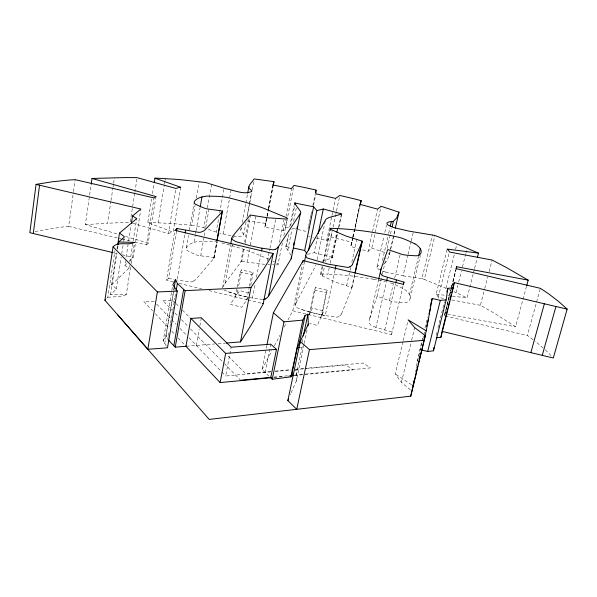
<?xml version="1.0" encoding="UTF-8"?>
<svg xmlns="http://www.w3.org/2000/svg" width="597" height="597" viewBox="0 0 597 597"><rect width="100%" height="100%" fill="white"/><g stroke="black" fill="none" stroke-linecap="round" stroke-linejoin="round"><path stroke-width="0.45" stroke-dasharray="2.98 2.24" d="M304.47 261.74L295.515 305.104L296.313 307.127A5.992 2 11.8 0 0 297.41 307.88L302.052 309.671M369.618 318.843L376.946 296.53A2.351 0.739 12.9 0 1 377.252 296.433L377.446 296.455A1.948 0.612 12.9 0 1 378.17 296.597L391.154 301.276A6.022 1.881 13.1 0 0 393.207 301.746L394.975 301.97A61.237 18.388 12.7 0 0 399.833 302.291L404.587 302.47A9.962 3.082 13.2 0 0 407.385 302.089C410.102 301 411.087 297 409.438 294.627A23.238 7.022 13.6 0 1 409.236 294.231L409.02 293.769A21.35 6.522 13 0 0 408.811 293.373L405.915 290.314A16.216 4.94 13 0 0 404.191 289.232A62.513 19.567 12.6 0 0 391.983 283.374A6.694 2.015 12.9 0 0 389.751 282.665L388.363 282.314M246.061 222.069L243.695 234.673C242.098 237.86 237.039 236.203 234.166 236.225M35.074 231.479L60.782 227.203A199.629 68.021 9.8 0 1 68.655 226.375L73.379 192.48M73.506 191.562L75.162 179.652M116.848 233.86L85.378 224.591L89.49 195.98M89.625 195.062L91.214 183.988M85.378 224.591L107.609 223.241L110.878 201.413M111.012 200.502L112.923 187.771M113.057 186.861L113.467 184.137M113.602 183.227L114.423 177.764M106.781 298.194L107.811 297.254L114.952 250.583M130.624 267.195L126.258 294.776L110.52 294.754L116.251 289.142A10.134 3.47 8.4 0 0 115.84 288.269L111.549 284.836L116.43 253.068M117.087 248.77L117.624 245.3M110.52 294.754L116.952 252.904M117.512 249.262L118.072 245.628M116.251 289.142L121.213 257.173M121.743 253.725L123.049 245.3M123.646 241.472L124.325 237.076M134.721 193.219L130.146 222.517L124.482 222.606A225.517 76.819 10.6 0 0 117.907 222.785L107.609 223.241M134.862 192.309L137.146 177.66M111.549 284.836L128.9 268.247L124.818 265.367L125.534 260.785M126.086 257.217L128.086 244.464M128.654 240.815L131.116 225.084M128.9 268.247L129.333 265.486M129.907 261.882L132.788 243.598M133.221 240.83L136.728 218.606M131.206 263.523L134.549 242.375M129.392 261.053L133.191 257.471L140.862 209.04M180.719 187.249L173.167 232.099L147.795 222.651L151.593 199.055M152.466 193.615L154.071 183.637M134.691 242.091L146.444 244.889L154.011 198.07M146.444 244.889L146.623 244.755A19.47 5.925 9 0 0 147.019 244.404L147.541 243.815A13.537 4.142 9.5 0 1 148.063 243.404L156.026 196.585M353.081 237.852L350.76 246.539A154.72 48.693 11.9 0 1 355.245 247.762L357.349 248.352M147.795 222.651L148.72 222.621A24.641 7.239 9.5 0 1 150.541 222.614L158.115 222.86L164.324 184.943M164.474 184.04L164.921 181.331M165.07 180.428L165.362 178.63M132.512 223.188L168.361 233.569L175.899 188.458M173.309 281.978L166.451 280.329L174.891 230.338M166.861 279.747L168.57 278.284L176.376 232.166M166.399 346.163L163.205 340.835L172.63 285.612M163.205 340.835L166.085 334.865L173.936 289.038M164.697 343.715L173.734 290.97M173.891 290.06L174.361 287.329M177.205 279.135L184.966 233.934M168.257 336.566L167.779 339.312L166.085 334.865M168.414 335.648L169.041 331.984M169.988 326.484L170.458 323.738M170.615 322.82L171.249 319.156M171.406 318.246L171.876 315.492M172.033 314.582L172.667 310.918M172.824 310L174.869 298.09M175.025 297.172L175.816 292.597M193.406 281.112A43.297 14.007 9.3 0 0 195.786 279.642L214.233 257.919A2.082 0.642 10.3 0 0 213.957 257.606A2.187 0.679 10.3 0 0 213.114 257.382L199.077 255.606A5.574 1.716 10.1 0 1 197.017 255.091L195.92 254.688A57.245 17.059 10.6 0 1 191.04 252.494L188.077 251.009A9.836 3 10 0 1 186.674 249.897L186.204 248.479L188.495 235.517M189.428 230.106L194.144 202.801M158.115 222.86L169.011 223.36A115.385 36.148 10.1 0 1 174.637 223.748L191.6 225.308L195.07 205.278M196.331 197.995L199.167 181.607M186.316 248.091L186.757 247.225A54.999 16.828 10.7 0 1 193.995 242.36L195.301 235.106M195.458 234.196L195.935 231.472M196.092 230.561L200.055 207.846M205.375 228.352L203.883 227.823L207.256 208.711M207.42 207.801L211.599 184.145M200.704 255.852L204.107 236.628M204.271 235.718L204.92 232.054M205.734 227.479L208.972 209.174M217.017 232.308A15.828 4.522 10.5 0 1 216.204 232.039L218.838 217.427M219.666 212.86L224.106 188.212M196.338 345.447L199.241 329.372M199.883 325.798L201.338 317.761M213.711 258.635L216.696 242.173M213.957 257.606L216.771 242.091M214.233 257.919L217.129 241.919M223.077 233.92L231.069 190.062M222.651 287.582L230.599 244.569M225.181 283.12L232.569 243.27M233.576 237.837L234.084 235.121M243.695 234.673A13.253 3.806 10.5 0 0 242.994 233.367A17.85 5.127 10.5 0 0 241.889 232.442L240.613 231.196L241.173 227.964M242.173 222.621L245.68 203.861M245.852 202.965L247.539 193.95M246.912 217.577L249.292 204.875M249.464 203.965L251.524 193.04M247.352 215.383L249.583 203.532M249.755 202.622L251.471 193.503M252.158 189.861L253.695 181.652M415.415 371.938L415.699 370.438M416.124 368.2L416.4 366.715M416.534 365.976L417.087 363.058M224.987 283.381L240.845 262.098L243.583 247.554M244.613 242.098L249.419 216.629M240.845 262.098L241.375 261.493A3.261 1.007 10.8 0 1 241.8 261.352L244.374 247.74M245.233 243.203L250.546 215.069M235.382 296.925L237.061 288.045M237.233 287.157L240.084 272.06L241.718 269.822L238.591 286.299M237.904 289.963L237.031 294.537A74.767 23.596 11 0 1 231.979 293.067M241.807 261.352L247.039 262.165L249.456 249.471M250.322 244.934L255.844 215.92M271.001 371.856L225.673 376.02L231.166 347.2M417.363 361.61L422.989 336.096M246.837 299.679L249.225 287.247M249.397 286.359L251.621 274.814L253.173 272.56A56.588 17.044 11 0 1 241.725 269.814M250.703 285.381L253.173 272.56M287.09 219.838L285.65 227.084L283.15 230.726L264.867 227.226L268.337 209.278M268.508 208.383L273.023 185.055M264.867 227.226L266.941 217.226M267.12 216.315L268.531 209.017M268.71 208.099L273.12 185.294M265.352 225.435L267.12 217.054M267.299 216.144L268.531 209.793M268.702 208.89L273.098 186.204M254.904 285.373L252.449 298.052L249.255 297.455M256.486 277.232L261.396 251.882M267.486 260.852L269.784 249.128M269.956 248.225L275.62 219.353M279.523 242.434L283.985 219.95M283.15 230.726L285.284 219.98M286 216.39L291.515 188.622M276.224 264.956L277.374 264.867A3.56 1.082 11.2 0 0 277.926 264.687L282.5 242.651M283.873 235.666L287.329 218.301M287.814 216.218L293.769 186.324M290.978 255.188L285.724 246.994L287.896 236.099M289.717 227.009L293.978 205.734M285.739 246.882L285.724 246.934A2.194 0.634 11.4 0 1 285.903 246.725L286.485 246.576L289.045 233.837M290.687 225.644L294.881 204.704M269.046 376.185L262.001 369.483L266.777 345.656M287.821 250.091L292.164 228.524M293.605 221.338L296.679 206.062M265.068 372.401L270.754 344.193M308.015 228.987L308.574 226.27M308.761 225.367L309.321 222.651M309.507 221.748L310.067 219.032M310.246 218.129L310.806 215.413M310.992 214.502L311.552 211.786M312.85 205.45L315.089 194.592M313.492 205.495L315.701 194.749M287.97 319.962L292.776 310.791L302.351 264.299M307.477 254.374L314.194 252.695L317.611 236.315M317.097 259.673L325.208 221.032M301.985 342.365L302.642 339.253M296.202 375.334L302.104 347.335L302.045 344.842M309.224 314.753L314.477 289.851L315.671 287.441A54.267 16.47 12.1 0 0 327.283 290.239L321.97 315L322.783 315.156M321.97 315.007A53.909 17.38 12.1 0 1 310.455 312.194L315.671 287.441M291.105 392.781L296.269 381.125L304.104 344.021M304.246 343.327L307.156 329.544M316.373 238.061L326.678 240.516L331.79 216.323M331.984 215.427L332.932 210.95M333.119 210.054L335.581 198.405M341.566 313.716L351.954 287.873A3.194 0.993 12.4 0 0 351.752 287.455L335.805 282.209L320.671 275.113A3.567 1.09 12 0 1 320.432 274.724L322.134 266.628M323.059 262.262L330.163 228.688M320.47 274.478L321.044 274.038L322.753 265.971M323.701 261.486L330.35 230.099M322.455 276.165L324.372 267.157M325.514 261.755L332.208 230.241M326.678 240.516L330.947 237.091L332.096 231.658M333.059 227.136L335.559 215.36M335.753 214.457L336.327 211.741M336.521 210.838L339.596 196.346M321.044 274.038L327.872 274.172L329.238 267.792M330.216 263.232L336.641 233.143M321.955 261.277L332.223 257.904A3.172 0.925 12 0 0 332.335 257.68L337.268 233.666M338.633 227.285L341.559 213.614M332.32 257.762L337.335 234.315M338.783 227.561L341.685 213.98M320.828 317.544L326.171 292.642L327.283 290.232M335.007 270.277L325.231 315.619L314.589 313.306L301.5 309.492M240.845 229.748L241.487 227.688M352.857 236.957L359.976 204.361M352.894 236.785L359.991 204.293M353.275 236.949L354.864 229.696M355.058 228.785L360.013 206.122M346.641 285.799L349.835 271.254M350.029 270.351L350.633 267.62M351.827 262.173L356.819 239.449M351.752 287.455L354.767 273.807M351.797 288.284L355.088 273.739M362.528 249.822L368.11 251.404L377.558 209.129M368.11 251.404L371.737 248.158L381.14 206.293M380.088 270.045L378.102 268.911A8.992 2.612 12.8 0 1 377.237 268.12L376.871 267.381L384.005 235.964M384.804 232.442L386.401 225.405M382.461 260.531L388.446 234.315M388.647 233.412L389.886 227.987M369.871 317.932L378.655 279.448M387.207 248.367L390.304 234.837M390.505 233.934L391.744 228.524M377.252 296.433L382.192 274.874M382.393 273.971L386.095 257.8M384.692 263.426C388.363 259.889 389.572 254.523 390.348 249.755M390.557 248.859L395.08 229.166M389.401 254.755L389.998 252.15M390.602 249.539L395.221 229.42M308.194 314.507L391.535 334.566L392.184 332.096L375.894 327.387L386.349 282.038M389.423 300.701L393.408 283.575M394.669 278.165L400.333 253.829M384.744 330.007L395.55 283.694M385.61 272.045L403.072 275.874L407.923 255.218M408.132 254.322L411.087 241.748M411.296 240.852L413.408 231.867M391.535 334.566L403.371 284.321M409.438 294.627L418.407 256.919M410.206 298.119L420.355 255.561M410.423 389.878L401.438 382.326L395.236 373.961L402.99 341.529M403.206 340.626L408.169 319.91M403.072 275.874L421.937 278.598L432.482 234.748M446.325 288.418L424.348 279.389L434.929 235.517M401.438 382.326L411.415 341.059M411.632 340.156L414.661 327.596M424.96 328.029L427.594 317.268M417.504 360.887L422.579 340.163M422.795 339.26L424.564 332.051M443.578 298.41L438.235 297.418L437.691 295.948A18.626 5.612 13.4 0 0 436.556 294.605L436.116 294.217L447.19 249.091M438.235 297.418L449.414 252.009M445.959 288.239L454.466 253.897M455.586 249.382L456.929 243.957M436.108 335.424L437.295 330.663M437.937 328.066L444.496 301.657M444.869 313.626L451.392 287.47M451.616 286.567L455.66 270.329M451.548 287.336L444.452 315.798L444.72 314.932A50.678 15.888 13.2 0 0 444.772 314.664M451.765 286.448L456.198 268.665M444.631 315.268L451.511 287.664M451.72 286.821L456.362 268.195M474.391 269.24L467.1 297.896L456.018 292.612L457.802 285.493M458.697 281.933L461.377 271.254M462.488 266.807L465.615 254.344M465.839 253.456L467.182 248.113M474.622 268.344L477.122 258.486M526.502 286.418L515.599 326.746L494.115 313.097L480.391 305.276L484.518 289.314M484.749 288.426L487.727 276.896M489.107 271.575L492.092 260.046M533.076 339.686A206.711 71.782 13 0 0 527.405 335.536L540.352 288.321M222.726 287.284L224.785 283.65M290.254 394.766L290.597 393.938M296.105 302.866L316.111 264.807M308.94 315.35L312.395 308.134L323.813 310.873L317.313 325.417L309.716 323.581M262.001 369.483L271.829 350.73M274.396 345.842L279.956 335.238M284.224 327.096L286.366 323.022M278.142 264.508L278.224 264.001A2.91 0.888 11.2 0 0 278.001 263.77L277.471 263.419A12.888 3.948 11.1 0 0 276.926 263.128L276.814 263.068M248.412 297.284L241.889 307.209L230.218 304.388L239.703 290.679L250.106 293.179M371.737 248.158L384.364 252.352M383.498 264.598L383.886 264.21M126.624 263.658L124.818 265.367M339.089 316.462L337.865 316.97A6.53 2.179 12.3 0 1 336.507 317.134L324.619 315.507M168.361 233.569L170.72 232.666A38.73 11.604 10.1 0 1 173.167 232.106M193.428 281.12L191.868 281.762A5.963 1.955 9.8 0 1 190.047 281.963L177.712 280.165M294.06 371.185L296.142 370.118L296.269 381.125M194.025 242.375L198.547 241.33L207.987 241.285A47.2 14.485 10.5 0 1 215.584 241.778A8.552 2.545 10.4 0 1 219.286 242.367M126.258 294.776L119.348 296.545L107.811 297.254M273.956 377.088L289.709 375.588M294.343 375.147L304.537 374.177M305.463 374.088L370.334 367.916L363.334 363.021L305.015 368.371M273.978 377.453L284.232 376.476M287.836 376.132L289.761 375.946M294.403 375.506L352.894 369.931L345.939 364.968L304.582 368.767M270.762 371.513L245.77 373.804L226.86 354.782M275.389 371.088L291.127 369.647M295.754 369.222L304.089 368.461M275.18 371.468L291.358 369.983M295.052 369.64L303.664 368.849M186.398 346.245L214.607 343.984M218.144 343.7L225.367 343.126M300.507 347.461L302.104 347.335M262.814 299.455L251.941 297.963M154.175 301.5L143.802 301.492L152.713 310.955M269.889 264.635L267.822 264.523M264.747 264.352L247.039 262.165M272.463 264.762L274.023 264.852M246.957 220.905L265.889 223.405M191.6 225.308L197.905 226.166L203.883 227.823M436.116 294.217L445.817 295.366M447.78 295.597L449.086 295.754M452.354 296.142L467.1 297.896M285.65 227.084L288.635 227.629M373.558 279.232L359.245 276.941A120.087 39.447 13.1 0 0 327.865 274.165M251.688 297.918L250.165 297.634M447.504 314.112L515.599 326.746M324.417 315.47L323.798 315.358M480.391 305.276L451.563 299.903M323.395 315.276L322.984 315.201M231.061 235.711L219.547 233.046M286.485 246.576L291.008 247.501M421.952 278.598L424.348 279.389M292.784 228.45L294.321 228.763A167.809 52.596 11.4 0 1 299.097 229.778L307.462 231.703M168.57 278.284L173.914 279.396M330.947 237.091L345.521 240.613A104.266 31.163 11.9 0 1 352.088 242.389M312.918 237.24L313.492 237.375M68.655 226.375L117.505 238.002M118.407 238.218L121.206 238.882M122.019 239.076L130.161 241.016M445.31 316L527.397 335.536M240.084 272.06L251.621 274.814M314.477 289.851L326.171 292.642M113.124 252.643L117.221 253.621M122.146 254.8L133.191 257.471M179.122 283.381L201.741 288.829M208.98 290.567L246.986 299.716M247.889 299.933L261.464 303.201M292.776 310.791L305.463 313.85M419.698 349.536L420.698 349.775M314.194 252.695L332.201 257.359M125.512 236.412L148.474 243.173M231.42 292.903L229.203 292.209M304.828 310.544L303.716 310.201M302.604 309.85L303.157 310.03M223.957 290.023L232.487 293.224L247.673 297.134A56.208 17.992 10.9 0 1 237.046 294.53M228.106 291.858L228.658 292.037M375.894 327.387L371.991 325.858A7.634 2.545 13.1 0 1 370.7 325.052L369.319 323.052A101.691 33.313 14.6 0 1 369.647 318.85M208.428 229.412L216.204 232.039M387.998 253.673L389.326 254.232M450.959 290.426L448.683 289.448M453.944 291.702L456.018 292.612M268.926 259.24L254.449 253.165A119.385 38.633 9.9 0 0 234.412 246.404A92.625 29.402 10 0 0 220.271 242.591M272.926 261.135L274.493 261.896M411.564 384.796L395.236 373.961M543.203 348.021L536.628 342.454A206.711 71.782 13 0 0 534.875 341.066M545.248 349.894L551.486 356.051M175.346 302.963L172.742 300.336L162.563 300.321L172.317 310.313M176.003 303.612L179.257 306.895M182.518 310.171L190.346 318.044M174.914 312.977L177.518 315.641M181.421 319.641L187.921 326.305M190.525 328.969L223.681 362.939M224.338 363.61L239.942 379.595M156.757 304.186L170.921 318.955M171.57 319.626L176.078 324.328M179.943 328.357L186.383 335.066M188.958 337.753L221.166 371.319M221.808 371.991L225.673 376.02M155.257 313.656L169.25 328.522M171.794 331.231L174.339 333.932M178.152 337.984L185.152 345.417M376.871 267.381L377.371 266.187L378.856 265.411A11.604 3.358 12.8 0 1 380.573 265.105M308.627 236.255A96.139 28.857 11.5 0 1 309.933 236.546M295.493 305.097A62.11 20.619 12.7 0 1 296.127 302.873M310.447 312.209A72.282 22.985 12.1 0 1 305.38 310.716M341.641 313.738A43.282 14.335 11.7 0 1 339.036 316.44M373.558 279.247A92.035 29.589 13 0 1 385.662 281.687M385.595 272.06A12.716 3.679 12.8 0 1 382.192 270.926M352.723 237.561L350.76 246.539L352.73 237.569"/><path stroke-width="0.9" d="M91.214 183.988L92.013 178.451L156.026 196.585L155.608 196.786A13.716 3.701 9.7 0 0 155.093 197.137L154.578 197.652A19.723 5.283 9.3 0 1 154.183 197.958L75.162 179.652A202.54 60.879 10 0 0 67.222 180.204L52.245 181.786L36.066 184.376L29.85 232.673A37.798 11.261 7.8 0 0 31.686 233.143L112.564 252.501M33.298 233.524L39.559 185.219L37.932 184.839A38.298 10.052 8.3 0 1 36.066 184.376M242.77 201.502A121.027 34.522 10.1 0 1 263.113 208.032L286 217.487A13.052 3.522 11.2 0 1 286.56 217.763L287.097 218.092A2.948 0.791 11.3 0 1 287.329 218.301L287.038 218.912A3.604 0.97 11.2 0 1 286.485 219.062L267.508 217.778L250.546 215.069A3.306 0.895 10.8 0 0 250.113 215.196L233.106 235.628L231.86 237.897L232.054 239.404L235.852 241.621L249.427 245.524L260.471 247.964L272.598 249.762A6.186 1.813 11.1 0 0 274.359 249.606L275.217 249.322M421.475 349.969L427.698 351.469L433.474 350.812L446.131 299.91L447.81 288.306L453.257 287.873L454.213 282.612L564.307 308.47A79.371 20.985 14.9 0 0 567.15 309.112L553.3 357.976A78.334 23.507 15.4 0 1 550.494 357.334L442.041 331.372L447.675 308.798M424.064 339.805L426.265 330.828L408.169 319.91L414.661 327.596L425.288 335.633L410.736 396.169L209.189 419.407L104.908 300.246L113.049 246.8C118.303 241.001 127.803 245.897 134.549 242.375L118.631 241.986L118.213 244.718M117.684 244.897L119.497 233.099L136.728 218.606L132.549 215.927L140.862 209.04L39.559 185.219M154.22 182.727L154.951 178.19L155.877 178.19A24.947 6.455 9.8 0 1 157.72 178.227L176.354 179.331A116.915 32.268 10.3 0 1 182.04 179.809L205.54 182.525L224.106 188.212A16.022 4.022 10.6 0 0 225.77 188.719C233.643 190.01 245.106 195.435 251.867 191.219A13.418 3.388 10.7 0 0 251.136 190.033A18.067 4.567 10.6 0 0 249.994 189.182L248.68 188.033L249.33 185.271L254.21 178.921L273.971 181.667L273.023 185.055L291.515 188.622L293.948 185.421L302.724 187.13A170.041 46.954 11.4 0 1 307.559 188.152L316.014 190.062L315.888 193.853A97.348 25.731 11.5 0 1 319.253 194.6L335.581 198.405L339.79 195.443L354.551 198.935A105.579 27.783 11.9 0 1 361.2 200.682L359.976 204.361A156.78 43.477 11.8 0 1 364.513 205.562L377.558 209.129L381.14 206.293L398.983 212.159L396.759 217.845L393.393 221.308A4.492 1.134 12.5 0 1 392.751 221.554L391.333 221.659A11.746 2.992 12.6 0 0 388.744 221.927L386.893 223.024L387.184 224.315A9.104 2.321 12.6 0 0 388.08 225.047L391.505 226.673A12.873 3.276 12.6 0 0 395.714 228.039L408.945 231.121L434.616 235.405L456.929 243.957L478.495 253.113L477.354 257.591M131.4 223.248L132.549 215.927M433.474 350.812L434.019 347.357M176.13 290.761L177.391 283.433L175.585 279.389L172.787 284.709L177.272 291.037L167.503 347.752A154.31 53.193 8.1 0 1 161.996 348.245L147.832 349.267L157.384 291.955L113.049 246.8M176.533 231.255L176.988 228.547L198.749 232.352A6.045 1.754 10 0 0 200.585 232.218L202.144 231.681A43.894 12.515 9.6 0 0 204.502 230.405L222.674 211.405A2.112 0.575 10.4 0 0 222.382 211.054A2.216 0.604 10.4 0 0 221.524 210.838L207.323 208.92A5.649 1.53 10.2 0 1 205.241 208.413L204.122 208.025A57.961 15.209 10.7 0 1 199.152 205.943L196.137 204.54A9.962 2.679 10.2 0 1 194.697 203.51L194.182 202.398L194.726 201.114A55.708 15.007 10.8 0 1 201.935 196.928L206.495 196.114L216.017 196.301A47.812 12.918 10.6 0 1 223.688 196.92A8.656 2.269 10.5 0 1 227.435 197.532A93.871 26.261 10.2 0 1 242.748 201.51M174.033 288.485L175.585 279.389M185.122 233.031L185.585 230.323M186.54 346.238L175.257 347.141L173.846 345.745L183.652 289.381L177.391 283.433M175.257 347.141L185.115 290.664L183.652 289.381M200.219 206.935L201.965 196.943M185.958 346.282L190.906 318.432L201.338 317.761L231.166 347.2L270.754 344.193L276.493 349.364L270.71 377.767M217.024 240.345L222.151 211.98M216.935 241.173L222.382 211.054M426.265 330.828L432.198 298.448L440.325 300.373L446.131 299.91M230.77 243.658L231.785 238.166M247.703 193.047L248.882 186.742M271.195 377.722L220.136 382.587L225.659 353.394L190.906 318.432M410.736 396.169L417.848 365.976M412.84 385.61L413.005 384.744M436.183 337.79L440.929 337.253L441.899 332.096M226.293 343.051L240.501 341.917L251.001 287.463L263.501 269.351L273.157 253.531L174.891 230.338L176.988 228.547M273.12 185.294L273.471 183.466M273.269 185.294L273.971 181.667M261.576 250.979L262.105 248.262M240.501 341.917L251.262 324.917L263.105 304.171L273.157 253.531M265.523 298.925A47.536 15.626 10.4 0 0 268.613 295.784L278.433 246.621L300.769 212.883L300.567 211.554L294.5 203.137A2.224 0.567 11.4 0 1 294.664 203.002L313.641 206.793L316.82 210.622L308.642 250.165M294.881 204.704L295.246 202.883M266.949 344.805L273.366 312.813L303.104 260.658L403.371 284.321L403.953 282.112L383.416 276.03A7.739 2.276 12.9 0 1 382.095 275.277L380.655 273.448M292.164 252.285L292.53 250.471M293.634 245.016L294.187 242.285M296.948 228.644L297.313 226.83M268.68 295.799L291.172 258.777L300.254 213.92M292.343 373.804L290.97 376.819L272.254 379.229L283.963 321.858L273.366 312.813M315.455 192.779L316.014 190.062M306.851 253.307L304.649 250.464L313.641 206.793M302.724 262.479L303.104 260.658M304.649 260.859L305.731 255.606L306.582 257.441A6.082 1.791 11.7 0 0 307.709 258.143L328.223 264.15L347.387 267.374A6.627 1.948 12.2 0 0 348.76 267.255L349.976 266.822M318.179 233.584L323.305 209.017L341.7 213.905A3.216 0.821 11.9 0 1 341.596 214.107L330.051 217.248A39.335 10.373 12.3 0 0 325.701 219.689L306.276 253.606M290.97 376.819L302.843 320.104L305.142 315.395L307.918 314.171L308.306 324.111L307.925 325.925M291.44 375.789L297.321 347.715L299.209 343.693L305.142 315.395M300.254 341.536L309.455 349.611L296.731 409.318L287.851 400.609L300.254 341.536L308.306 324.111M303.321 335.999L307.918 314.171M330.35 230.099L330.731 228.308L337.618 228.584L336.835 232.233M335.201 269.374L335.977 265.747M360.215 205.211L361.2 200.682M354.969 272.896L362.013 241.061L345.805 235.979L330.38 229.255A3.612 0.97 11.9 0 1 330.134 228.905L330.731 228.308M355.163 273.09L362.23 241.442A3.239 0.888 12.3 0 0 362.021 241.061M390.296 226.181L391.333 221.659M378.655 279.448L381.073 268.859L387.647 249.792A2.381 0.657 12.7 0 1 387.946 249.718L388.147 249.74A1.97 0.545 12.7 0 1 388.878 249.882L402.087 254.389A6.104 1.679 12.9 0 0 404.169 254.859L405.96 255.098A62.013 16.395 12.5 0 0 410.863 255.494L415.661 255.77A10.089 2.754 13 0 0 418.467 255.494C421.079 254.71 422.109 250.912 420.333 248.837A23.537 6.269 13.3 0 1 420.116 248.479L419.885 248.061A21.626 5.821 12.8 0 0 419.669 247.703L416.669 244.882A16.425 4.403 12.8 0 0 414.893 243.875M392.162 226.718L393.393 221.308M395.281 228.27L398.983 212.159M386.558 281.135L387.393 277.508M395.766 282.791L396.401 280.068M403.326 284.791L403.953 282.112M418.624 256.023L420.333 248.837M430.221 306.515L432.198 298.448M428.974 314.037L430.295 308.627M426.624 326.358L428.37 319.223M413.497 382.916L414.161 380.222M419.445 358.67L420.766 353.275M418.288 364.192L425.288 335.633M427.698 351.469L440.325 300.373M446.914 291.918L447.81 288.306M456.108 268.531L456.556 266.725L528.196 280.142L526.741 285.523M448.123 306.992L449.481 301.575M449.929 299.769L451.28 294.351M451.735 292.545L454.213 282.612M440.929 337.253L453.257 287.873M530.852 352.633L544.36 303.783M542.255 355.364L555.941 306.507M381.073 268.859L380.841 269.672A103.132 29.79 14.2 0 0 380.602 273.441M287.851 400.609L288.09 400.042M288.247 399.639L288.657 398.639M362.088 241.807L352.409 264.411M291.172 258.777L291.627 256.322M104.908 300.246L105.326 299.664M118.631 241.986L124.325 237.076A10.283 3.104 8.8 0 0 123.892 236.285L119.497 233.099M265.426 298.896L264.561 299.239A6.104 2.03 11.1 0 1 263.464 299.418M299.209 343.693L300.082 343.282M316.82 210.622L323.305 209.017M240.591 380.259L271.172 377.349M290.635 375.498L293.418 375.237M290.694 375.864L293.821 375.565M283.963 321.858L302.843 320.104M309.455 349.611L424.437 340.312M225.659 353.394L276.493 349.364M297.321 347.715L299.709 347.529M185.115 290.664L251.001 287.463M157.384 291.955L171.712 291.358A156.615 47.648 8.5 0 0 177.272 291.037M92.013 178.451L124.803 177.6A228.8 68.752 10.7 0 1 131.43 177.6L137.146 177.66L175.899 188.458L178.257 187.704A39.223 10.35 10.3 0 1 180.719 187.257L154.951 178.19M478.495 253.113L447.19 249.091L447.646 249.449A18.865 5.007 13.2 0 1 448.825 250.68L449.414 252.009L492.092 260.046L506.144 267.389L528.196 280.142M293.284 247.986L304.649 250.464M262.247 303.388L263.27 303.634M567.15 309.112L558.262 301.216L549.859 294.761A209.786 64.282 12.8 0 0 540.352 288.321L456.198 268.665L456.444 267.896A51.349 14.179 12.9 0 0 456.563 266.725M270.329 377.401L272.254 379.229M168.391 339.954L173.846 345.745M185.786 346.096L220.136 382.587M117.542 314.671L147.832 349.267M278.366 246.606A48.2 13.962 10.6 0 1 275.314 249.352M305.709 255.598A62.983 18.432 12.5 0 1 306.298 253.613M352.491 264.434A43.887 12.813 11.7 0 1 349.932 266.807M337.603 228.576A121.766 35.26 12.9 0 1 369.297 231.8L383.774 234.196A93.289 26.432 12.8 0 1 398.774 237.293L400.177 237.643A6.783 1.798 12.7 0 1 402.415 238.345A63.334 17.462 12.4 0 1 414.863 243.875"/></g></svg>
